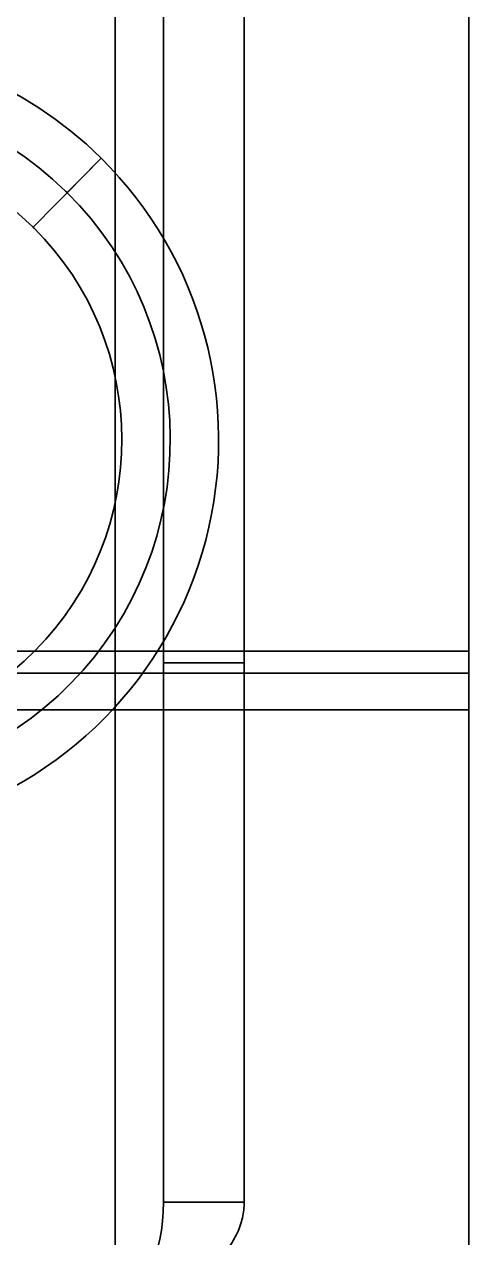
# Model space of a CAD drawing. Header units: millimetres. Extents: x -180 to 3623, y 0 to 2194.
# Drawn here: x 132.6 to 160.2, y 65.6 to 140.7 of the extents above; entities that cross this region are included whole.
import ezdxf

# ---------------------------------------------------------------- set-up
doc = ezdxf.new("R2010")
doc.units = ezdxf.units.MM

# ---------------------------------------------------------------- blocks, each defined once
blk = doc.blocks.new('Drawing View2')
at = {"color": 7, "linetype": 'Continuous', "lineweight": 35}
for p, q in [((-93.814, 194.172), (-93.814, -270.172)), ((-98.814, 160.8), (-98.814, -236.8)), ((-93.814, 160.8), (-93.814, -236.8)), ((-79.9, 160.08), (-79.9, -236.08)), ((-79.9, 160.08), (-79.9, -236.08)), ((-101.814, -75), (-101.814, -276.062)), ((-101.814, -75), (-101.814, -276.062)), ((-98.814, -75), (-98.814, -270.172)), ((-106.897, -209.841), (-102.679, -205.573)), ((-102.679, -205.573), (-104.788, -207.707)), ((-79.9, -236.08), (-159.9, -236.08)), ((-79.9, -236.08), (-159.9, -236.08)), ((-79.9, -236.08), (-79.9, -237.441)), ((-79.9, -236.08), (-79.9, -239.711)), ((-93.814, -236.8), (-98.814, -236.8)), ((-98.814, -236.8), (-98.814, -270.172)), ((-93.814, -236.8), (-93.814, -270.172)), ((-79.9, -237.441), (-159.9, -237.441)), ((-79.9, -239.711), (-79.9, -237.441)), ((-79.9, -237.441), (-79.9, -285.73)), ((-79.9, -239.711), (-159.9, -239.711)), ((-79.9, -239.711), (-79.9, -288)), ((-93.814, -270.172), (-98.814, -270.172))]:
    blk.add_line(p, q, dxfattribs=at)
for radius, start, end in [(24.5, 45.3415, 225.3415), (24.5, 45.3415, 225.3415), (21.5, 45.70074, 225.3415), (18.5, 45.3415, 225.08868), (24.5, 225.3415, 45.3415), (24.5, 225.3415, 45.3415), (21.5, 225.70074, 45.3415), (21.5, 45.3415, 45.70074), (18.5, 225.3415, 45.08866), (18.5, 45.08866, 45.3415)]:
    blk.add_arc((-119.9, -223), radius, start, end, dxfattribs=at)
blk.add_ellipse((-101.814, -270.172), major_axis=(0, 5.889), ratio=0.5094, start_param=3.141593, end_param=4.712389, dxfattribs=at)
blk.add_open_spline([(-93.814, -270.172), (-93.819, -270.334), (-93.83, -270.658), (-93.915, -271.142), (-94.051, -271.622), (-94.242, -272.095), (-94.492, -272.563), (-94.803, -273.025), (-95.179, -273.477), (-95.616, -273.909), (-96.082, -274.291), (-96.565, -274.624), (-97.053, -274.912), (-97.579, -275.176), (-98.142, -275.412), (-98.742, -275.617), (-99.374, -275.787), (-100.031, -275.921), (-100.663, -276.006), (-101.259, -276.053), (-101.629, -276.059), (-101.814, -276.062)], degree=3, knots=[0, 0, 0, 0, 0.057895, 0.115996, 0.174153, 0.232229, 0.290103, 0.3501, 0.410295, 0.470454, 0.5304, 0.579016, 0.627791, 0.676536, 0.725111, 0.774091, 0.82331, 0.872496, 0.921432, 0.960716, 1, 1, 1, 1], dxfattribs=at)

msp = doc.modelspace()

# ---------------------------------------------------------------- block references
at = {"color": 7, "linetype": 'Continuous', "lineweight": 35}
msp.add_blockref('Drawing View2', (240.063, 338), dxfattribs=at)

doc.saveas('drawing.dxf')
